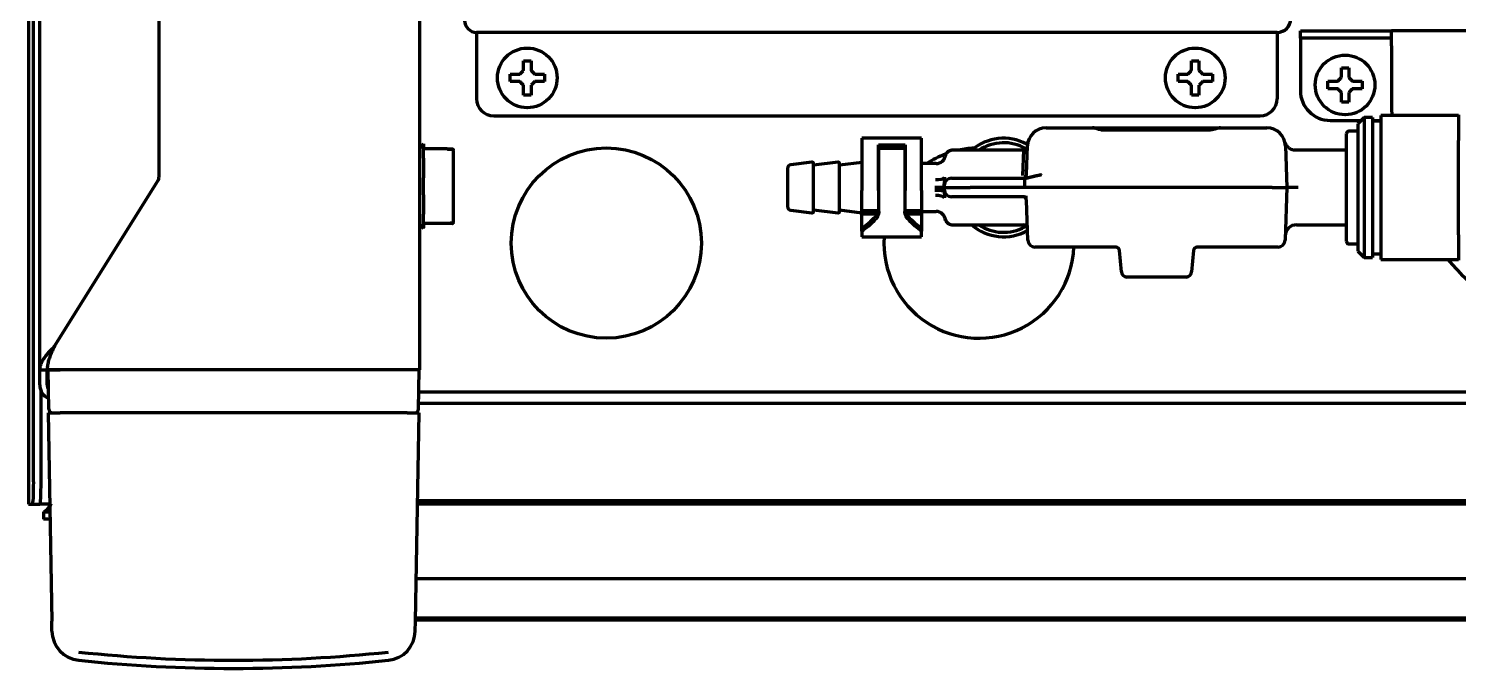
# Model space of a CAD drawing. Header units: inches. Extents: x -2983 to 7024, y 422 to 5529.
# Drawn here: x 2723.3 to 2915.1, y 4505 to 4590.7 of the extents above; entities that cross this region are included whole.
import ezdxf

# ---------------------------------------------------------------- set-up
doc = ezdxf.new("R2010")
doc.units = ezdxf.units.IN

msp = doc.modelspace()

# ---------------------------------------------------------------- linework, layer by layer
at = {"linetype": 'Continuous', "lineweight": 70}
for p, q in [((2723.28, 5013.79), (2723.28, 4526.99)), ((2723.96, 4529.99), (2723.96, 5012.79)), ((2775.78, 4544.99), (2775.78, 4645.69)), ((2724.78, 4544.99), (2724.78, 4626.79)), ((2740.78, 4570.88), (2740.78, 4625.79)), ((2783.38, 4590.24), (2783.38, 4589.24)), ((2890.78, 4590.24), (2783.38, 4590.24)), ((2890.78, 4590.24), (2890.78, 4589.24)), ((2893.88, 4589.44), (2893.88, 4590.44)), ((2893.88, 4590.44), (2905.88, 4590.44)), ((2905.88, 4590.44), (2906.12, 4590.44)), ((2981.45, 4590.44), (2906.12, 4590.44)), ((2906.12, 4588.44), (2906.12, 4590.44)), ((2783.38, 4589.24), (2783.38, 4581.34)), ((2890.78, 4589.24), (2890.78, 4581.34)), ((2893.88, 4589.44), (2893.88, 4588.44)), ((2905.88, 4589.44), (2893.88, 4589.44)), ((2893.88, 4588.44), (2893.88, 4582.44)), ((2905.88, 4589.44), (2906.12, 4589.44)), ((2906.12, 4588.44), (2906.12, 4580.44)), ((2787.88, 4584.14), (2787.88, 4584.64)), ((2787.88, 4583.64), (2787.88, 4584.14)), ((2792.48, 4584.64), (2792.48, 4584.14)), ((2792.48, 4584.14), (2792.48, 4583.64)), ((2877.48, 4584.14), (2877.48, 4584.64)), ((2877.48, 4583.64), (2877.48, 4584.14)), ((2882.08, 4584.64), (2882.08, 4584.14)), ((2882.08, 4584.14), (2882.08, 4583.64)), ((2897.58, 4583.19), (2897.58, 4583.69)), ((2897.58, 4582.69), (2897.58, 4583.19)), ((2902.18, 4583.69), (2902.18, 4583.19)), ((2902.18, 4583.19), (2902.18, 4582.69)), ((2785.68, 4579.04), (2888.48, 4579.04)), ((2897.88, 4578.44), (2902.03, 4578.44)), ((2902.43, 4578.84), (2901.58, 4577.99)), ((2903.58, 4578.84), (2902.43, 4578.84)), ((2902.43, 4578.84), (2902.43, 4569.44)), ((2903.58, 4578.84), (2903.58, 4569.44)), ((2903.58, 4578.44), (2904.68, 4578.44)), ((2904.68, 4578.34), (2903.58, 4578.34)), ((2904.68, 4579.09), (2904.68, 4569.44)), ((2915.08, 4579.09), (2904.68, 4579.09)), ((2915.08, 4579.19), (2915.08, 4575.76)), ((2859.78, 4577.44), (2866.02, 4577.44)), ((2866.02, 4577.44), (2867.4, 4577.44)), ((2867.4, 4577.44), (2881.77, 4577.44)), ((2881.74, 4577.15), (2867.43, 4577.15)), ((2881.77, 4577.44), (2883.15, 4577.44)), ((2883.15, 4577.44), (2889.39, 4577.44)), ((2900.08, 4562.19), (2900.08, 4576.69)), ((2901.58, 4576.99), (2900.38, 4576.99)), ((2901.58, 4577.99), (2901.58, 4569.44)), ((2776.28, 4575.29), (2775.78, 4574.71)), ((2776.28, 4575.29), (2776.28, 4575.19)), ((2776.28, 4575.19), (2776.28, 4574.52)), ((2776.28, 4573.38), (2776.28, 4574.52)), ((2779.45, 4574.62), (2776.38, 4574.62)), ((2835.08, 4576.04), (2835.08, 4569.03)), ((2843.08, 4576.04), (2835.08, 4576.04)), ((2837.28, 4569.03), (2837.28, 4575.15)), ((2837.28, 4575.15), (2840.88, 4575.15)), ((2837.33, 4574.64), (2837.28, 4574.64)), ((2837.33, 4574.7), (2837.33, 4575)), ((2837.33, 4575), (2840.83, 4575)), ((2837.33, 4574.7), (2840.83, 4574.7)), ((2837.33, 4572.28), (2837.33, 4574.7)), ((2840.83, 4575), (2840.83, 4574.7)), ((2840.83, 4574.7), (2840.83, 4572.28)), ((2840.88, 4574.64), (2840.83, 4574.64)), ((2840.88, 4575.15), (2840.88, 4569.03)), ((2843.08, 4569.03), (2843.08, 4576.04)), ((2854.08, 4574.44), (2847.08, 4574.44)), ((2856.78, 4574.44), (2854.08, 4574.44)), ((2856.64, 4571.03), (2856.78, 4574.44)), ((2857.14, 4571.17), (2857.28, 4575.03)), ((2891.89, 4575.03), (2892.08, 4569.44)), ((2900.08, 4574.44), (2893.28, 4574.44)), ((2915.08, 4572.87), (2915.08, 4575.76)), ((2776.28, 4573.38), (2776.28, 4572.71)), ((2776.28, 4572.71), (2776.28, 4572.1)), ((2780.28, 4569.62), (2780.28, 4574.39)), ((2828.36, 4572.84), (2825.52, 4572.49)), ((2831.86, 4572.84), (2828.58, 4572.44)), ((2828.58, 4566.24), (2828.58, 4572.64)), ((2835.08, 4572.8), (2832.08, 4572.44)), ((2832.08, 4566.24), (2832.08, 4572.64)), ((2837.33, 4572.65), (2837.28, 4572.65)), ((2840.88, 4572.66), (2840.83, 4572.65)), ((2845.02, 4572.64), (2843.08, 4572.64)), ((2915.08, 4566.01), (2915.08, 4572.87)), ((2776.28, 4572.1), (2776.28, 4570.76)), ((2776.28, 4569.62), (2776.28, 4570.76)), ((2825.08, 4572), (2825.08, 4566.88)), ((2837.33, 4571.54), (2837.33, 4572.28)), ((2837.33, 4566.22), (2837.33, 4571.54)), ((2840.83, 4572.28), (2840.83, 4571.54)), ((2840.83, 4571.54), (2840.83, 4566.22)), ((2849.59, 4570.69), (2856.88, 4570.69)), ((2726.78, 4548.19), (2740.63, 4570.35)), ((2776.28, 4568.48), (2776.28, 4569.62)), ((2780.28, 4564.85), (2780.28, 4569.62)), ((2835.08, 4568.34), (2835.08, 4569.03)), ((2837.28, 4569.03), (2837.28, 4568.34)), ((2840.88, 4568.34), (2840.88, 4569.03)), ((2843.08, 4569.03), (2843.08, 4568.34)), ((2846.08, 4569.44), (2846.09, 4569.72)), ((2846.08, 4569.44), (2849.58, 4569.44)), ((2846.09, 4569.15), (2846.08, 4569.44)), ((2846.09, 4569.72), (2846.1, 4569.95)), ((2846.1, 4568.96), (2846.1, 4568.95)), ((2890.09, 4569.44), (2849.58, 4569.44)), ((2890.09, 4569.44), (2892.08, 4569.44)), ((2892.08, 4569.44), (2891.84, 4562.4)), ((2901.58, 4569.44), (2901.58, 4560.89)), ((2902.43, 4569.44), (2902.43, 4560.04)), ((2903.58, 4569.44), (2903.58, 4560.04)), ((2904.68, 4569.44), (2904.68, 4559.79)), ((2776.28, 4568.48), (2776.28, 4567.14)), ((2776.28, 4567.14), (2776.28, 4566.53)), ((2835.08, 4566.36), (2835.08, 4568.34)), ((2837.28, 4568.34), (2837.28, 4566.36)), ((2840.88, 4566.36), (2840.88, 4568.34)), ((2843.08, 4568.34), (2843.08, 4566.36)), ((2856.88, 4568.19), (2849.59, 4568.19)), ((2857.33, 4562.4), (2857.14, 4567.71)), ((2776.28, 4566.53), (2776.28, 4565.86)), ((2776.28, 4564.72), (2776.28, 4565.86)), ((2825.52, 4566.39), (2828.36, 4566.04)), ((2828.58, 4566.44), (2831.86, 4566.04)), ((2832.08, 4566.44), (2835.08, 4566.07)), ((2835.08, 4565.93), (2835.08, 4566.36)), ((2835.08, 4566.36), (2837.28, 4566.36)), ((2835.08, 4564), (2835.08, 4565.93)), ((2835.08, 4565.93), (2837.28, 4565.93)), ((2837.28, 4566.36), (2837.28, 4565.93)), ((2837.28, 4566.23), (2837.29, 4566.23)), ((2840.88, 4565.93), (2840.88, 4566.36)), ((2840.88, 4566.36), (2843.08, 4566.36)), ((2840.88, 4566.22), (2840.88, 4566.22)), ((2840.88, 4565.93), (2843.08, 4565.93)), ((2843.08, 4566.36), (2843.08, 4565.93)), ((2843.08, 4566.24), (2845.02, 4566.24)), ((2843.08, 4565.93), (2843.08, 4564)), ((2915.08, 4563.12), (2915.08, 4566.01)), ((2775.78, 4564.53), (2776.28, 4563.95)), ((2776.28, 4564.72), (2776.28, 4564.05)), ((2776.28, 4563.95), (2776.28, 4564.05)), ((2779.45, 4564.62), (2776.38, 4564.62)), ((2835.08, 4563.61), (2835.08, 4564)), ((2835.08, 4563.61), (2835.08, 4562.84)), ((2843.08, 4564), (2843.08, 4563.61)), ((2843.08, 4562.84), (2843.08, 4563.61)), ((2847.08, 4564.44), (2854.08, 4564.44)), ((2854.08, 4564.44), (2856.78, 4564.44)), ((2893.36, 4564.44), (2900.08, 4564.44)), ((2915.08, 4563.12), (2915.08, 4559.69)), ((2835.08, 4562.84), (2843.08, 4562.84)), ((2859.33, 4561.44), (2858.33, 4561.44)), ((2869.23, 4561.44), (2859.33, 4561.44)), ((2889.84, 4561.44), (2879.94, 4561.44)), ((2890.84, 4561.44), (2889.84, 4561.44)), ((2900.38, 4561.89), (2901.58, 4561.89)), ((2869.87, 4558.12), (2869.62, 4560.98)), ((2879.54, 4560.98), (2879.29, 4558.12)), ((2901.58, 4560.89), (2902.43, 4560.04)), ((2902.43, 4560.04), (2903.58, 4560.04)), ((2903.58, 4560.54), (2904.68, 4560.54)), ((2904.68, 4559.79), (2915.08, 4559.79)), ((2878.55, 4557.44), (2870.62, 4557.44)), ((2724.78, 4542.99), (2724.78, 4544.99)), ((2724.78, 4544.99), (2725.78, 4544.99)), ((2725.78, 4542.99), (2725.78, 4544.99)), ((2727.58, 4544.99), (2725.78, 4544.99)), ((2725.91, 4544.99), (2727.51, 4544.99)), ((2726, 4539.73), (2725.91, 4544.99)), ((2773.98, 4544.99), (2727.58, 4544.99)), ((2775.78, 4544.99), (2773.98, 4544.99)), ((2775.57, 4539.73), (2775.66, 4544.99)), ((2724.96, 4529.99), (2724.96, 4542.17)), ((2725.78, 4542.99), (2725.94, 4542.99)), ((3000.69, 4541.99), (2775.62, 4541.99)), ((3000.69, 4540.49), (2775.58, 4540.49)), ((2725.91, 4539.24), (2727.51, 4539.24)), ((2725.91, 4539.24), (2726.4, 4511.33)), ((2726.28, 4539.29), (2726.28, 4539.24)), ((2774.06, 4539.24), (2727.51, 4539.24)), ((2774.06, 4539.24), (2775.66, 4539.24)), ((2775.17, 4511.33), (2775.66, 4539.24)), ((2775.28, 4539.24), (2775.28, 4539.29)), ((2723.29, 4526.99), (2723.28, 4526.99)), ((2723.29, 4526.99), (2723.81, 4526.99)), ((2723.81, 4526.99), (2724.8, 4526.99)), ((2725.28, 4526.99), (2724.8, 4526.99)), ((2726.12, 4526.99), (2725.28, 4526.99)), ((3000.68, 4526.99), (2775.45, 4526.99)), ((2775.46, 4527.49), (3000.69, 4527.49)), ((2904.37, 4526.99), (2904.37, 4527.49)), ((2905.78, 4527.49), (2905.78, 4526.99)), ((2725.28, 4525.99), (2726.14, 4525.99)), ((2725.28, 4525.99), (2725.28, 4524.99)), ((2726.16, 4524.99), (2725.28, 4524.99)), ((3000.69, 4517), (2775.27, 4517)), ((3000.69, 4516.97), (2775.27, 4516.97)), ((2726.42, 4509.98), (2726.4, 4511.33)), ((2775.15, 4509.98), (2775.17, 4511.33)), ((2775.18, 4511.5), (3000.7, 4511.5)), ((2775.19, 4511.76), (3000.7, 4511.76))]:
    msp.add_line(p, q, dxfattribs=at)
for centre, radius in [((2790.18, 4584.14), 4), ((2879.78, 4584.14), 4), ((2899.88, 4583.19), 4), ((2800.78, 4561.99), 12.75)]:
    msp.add_circle(centre, radius, dxfattribs=at)
for centre, radius, start, end in [((2783.38, 4591.84), 1.6, 180, 270), ((2890.78, 4592.04), 1.8, 270, 0), ((2897.88, 4582.44), 4, 180, 270), ((2785.68, 4581.34), 2.3, 180, 270), ((2888.48, 4581.34), 2.3, 270, 0), ((2938.12, 4580.44), 32, 180, 182.4187), ((2859.78, 4574.94), 2.5, 90, 178), ((2889.39, 4574.94), 2.5, 2, 90), ((2900.38, 4576.69), 0.3, 90, 180), ((2776.38, 4574.52), 0.1, 90, 180), ((2850.78, 4561.99), 12.75, 92.9531, 102.4537), ((2854.08, 4569.44), 6.6, 62.0357, 130.7514), ((2854.08, 4569.44), 6, 60.525, 123.5531), ((2856.78, 4574.94), 0.5, 269.1135, 358), ((2828.38, 4572.64), 0.2, 0, 96.9365), ((2831.88, 4572.64), 0.2, 0, 96.9365), ((2850.78, 4561.99), 12.75, 110.6494, 123.3563), ((2739.78, 4570.88), 1, 328, 0), ((2825.58, 4572), 0.5, 96.9365, 180), ((2847.09, 4569.69), 1, 90, 178), ((2856.64, 4571.19), 0.5, 270, 358), ((2847.09, 4569.19), 1, 182.0002, 270), ((2825.58, 4566.88), 0.5, 180, 263.0635), ((2856.64, 4567.69), 0.5, 2, 90), ((2828.38, 4566.24), 0.2, 263.0635, 0), ((2831.88, 4566.24), 0.2, 263.0635, 0), ((2776.38, 4564.72), 0.1, 180, 270), ((2854.08, 4569.44), 6.6, 229.2478, 299.0141), ((2854.08, 4569.44), 6, 236.4469, 298.2656), ((2856.78, 4563.94), 0.5, 2, 91.8742), ((2893.36, 4562.94), 1.5, 89.4269, 178), ((2850.78, 4561.99), 12.75, 176.1806, 357.525), ((2858.33, 4562.44), 1, 182, 270), ((2869.13, 4560.94), 0.5, 5, 90), ((2880.04, 4560.94), 0.5, 90, 175), ((2890.84, 4562.44), 1, 270, 358), ((2900.38, 4562.19), 0.3, 180, 270), ((2938.12, 4580.44), 32, 220.1892, 270), ((2870.62, 4558.19), 0.75, 185, 270), ((2878.55, 4558.19), 0.75, 270, 355), ((2726.78, 4542.99), 2, 180, 246.1655), ((2726.78, 4542.99), 1, 180, 213.8639), ((2726.5, 4539.74), 0.5, 181, 270), ((2775.07, 4539.74), 0.5, 270, 359), ((2730.42, 4510.05), 4, 181, 264.013), ((2771.15, 4510.05), 4, 275.987, 359), ((2750.78, 4704.24), 199.25, 264.013, 270), ((2750.78, 4704.24), 199.25, 270, 275.987)]:
    msp.add_arc(centre, radius, start, end, dxfattribs=at)
for centre, major_axis, ratio, start_param, end_param in [((2845.02, 4573.89), (-1.25, 0.04), 1, 1.602904, 3.141573), ((2844.93, 4570.92), (-1.25, 0.04), 0.333532, 1.581322, 2.950519), ((2844.85, 4568.88), (1.25, 0.04), 0.125618, 0, 1.566409), ((2844.93, 4567.95), (1.25, 0.04), 0.333515, 0.191083, 1.56029), ((2837.33, 4569.44), (-4.14, -5.87), 0.300114, 0.644964, 1.079556), ((2837.33, 4569.44), (-4.55, -6.46), 0.300114, 0.696701, 1.087666), ((2840.83, 4569.44), (4.14, -5.87), 0.300114, 5.203629, 5.638222), ((2840.83, 4569.44), (4.55, -6.46), 0.300114, 5.195519, 5.586485), ((2845.02, 4564.99), (-1.25, -0.04), 1, 3.141612, 4.681404), ((2723.81, 4529.99), (0, -3), 0.052336, 0, 1.570796), ((2724.8, 4529.99), (0, 3), 0.052336, 3.141593, 4.712389), ((2750.78, 4703.82), (-197.77, 0), 0.999848, 1.465422, 1.67617)]:
    msp.add_ellipse(centre, major_axis=major_axis, ratio=ratio, start_param=start_param, end_param=end_param, dxfattribs=at)
for points, degree in [([(2789.68, 4585.14), (2789.68, 4585.19), (2789.68, 4585.3), (2789.68, 4585.46), (2789.68, 4585.62), (2789.68, 4585.78), (2789.68, 4585.93), (2789.68, 4586.09), (2789.68, 4586.25), (2789.68, 4586.38), (2789.68, 4586.44)], 3), ([(2789.68, 4586.44), (2789.85, 4586.44), (2790.18, 4586.44), (2790.52, 4586.44), (2790.68, 4586.44)], 3), ([(2879.28, 4585.14), (2879.28, 4585.19), (2879.28, 4585.3), (2879.28, 4585.46), (2879.28, 4585.62), (2879.28, 4585.78), (2879.28, 4585.93), (2879.28, 4586.09), (2879.28, 4586.25), (2879.28, 4586.38), (2879.28, 4586.44)], 3), ([(2879.28, 4586.44), (2879.45, 4586.44), (2879.78, 4586.44), (2880.12, 4586.44), (2880.28, 4586.44)], 3), ([(2789.18, 4584.64), (2789.21, 4584.66), (2789.26, 4584.71), (2789.33, 4584.78), (2789.4, 4584.85), (2789.47, 4584.92), (2789.54, 4585), (2789.61, 4585.07), (2789.66, 4585.12), (2789.68, 4585.14)], 3), ([(2790.68, 4585.14), (2790.71, 4585.11), (2790.76, 4585.06), (2790.84, 4584.99), (2790.91, 4584.92), (2790.98, 4584.85), (2791.05, 4584.78), (2791.11, 4584.71), (2791.16, 4584.66), (2791.18, 4584.64)], 3), ([(2791.18, 4584.64), (2791.24, 4584.64), (2791.35, 4584.64), (2791.51, 4584.64), (2791.67, 4584.64), (2791.82, 4584.64), (2791.97, 4584.64), (2792.13, 4584.64), (2792.3, 4584.64), (2792.42, 4584.64), (2792.48, 4584.64)], 3), ([(2878.78, 4584.64), (2878.81, 4584.66), (2878.86, 4584.71), (2878.93, 4584.78), (2879, 4584.85), (2879.07, 4584.92), (2879.14, 4585), (2879.21, 4585.07), (2879.26, 4585.12), (2879.28, 4585.14)], 3), ([(2880.28, 4585.14), (2880.31, 4585.11), (2880.36, 4585.06), (2880.44, 4584.99), (2880.51, 4584.92), (2880.58, 4584.85), (2880.65, 4584.78), (2880.71, 4584.71), (2880.76, 4584.66), (2880.78, 4584.64)], 3), ([(2880.78, 4584.64), (2880.84, 4584.64), (2880.95, 4584.64), (2881.11, 4584.64), (2881.27, 4584.64), (2881.42, 4584.64), (2881.57, 4584.64), (2881.73, 4584.64), (2881.9, 4584.64), (2882.02, 4584.64), (2882.08, 4584.64)], 3), ([(2898.88, 4583.69), (2898.91, 4583.71), (2898.96, 4583.76), (2899.03, 4583.83), (2899.1, 4583.9), (2899.17, 4583.97), (2899.24, 4584.05), (2899.31, 4584.12), (2899.36, 4584.17), (2899.38, 4584.19)], 3), ([(2899.38, 4584.19), (2899.38, 4584.24), (2899.38, 4584.35), (2899.38, 4584.51), (2899.38, 4584.67), (2899.38, 4584.83), (2899.38, 4584.98), (2899.38, 4585.14), (2899.38, 4585.3), (2899.38, 4585.43), (2899.38, 4585.49)], 3), ([(2899.38, 4585.49), (2899.55, 4585.49), (2899.88, 4585.49), (2900.22, 4585.49), (2900.38, 4585.49)], 3), ([(2900.38, 4584.19), (2900.41, 4584.16), (2900.46, 4584.11), (2900.54, 4584.04), (2900.61, 4583.97), (2900.68, 4583.9), (2900.75, 4583.83), (2900.81, 4583.76), (2900.86, 4583.71), (2900.88, 4583.69)], 3), ([(2789.18, 4583.64), (2789.13, 4583.64), (2789.02, 4583.64), (2788.86, 4583.64), (2788.7, 4583.64), (2788.55, 4583.64), (2788.39, 4583.64), (2788.24, 4583.64), (2788.07, 4583.64), (2787.95, 4583.64), (2787.88, 4583.64)], 3), ([(2789.68, 4583.14), (2789.66, 4583.17), (2789.61, 4583.22), (2789.53, 4583.29), (2789.46, 4583.36), (2789.39, 4583.43), (2789.32, 4583.5), (2789.25, 4583.57), (2789.21, 4583.62), (2789.18, 4583.64)], 3), ([(2791.18, 4583.64), (2791.16, 4583.62), (2791.11, 4583.57), (2791.04, 4583.5), (2790.97, 4583.43), (2790.9, 4583.35), (2790.83, 4583.28), (2790.76, 4583.21), (2790.71, 4583.16), (2790.68, 4583.14)], 3), ([(2790.68, 4583.14), (2790.68, 4583.08), (2790.68, 4582.98), (2790.68, 4582.82), (2790.68, 4582.66), (2790.68, 4582.5), (2790.68, 4582.35), (2790.68, 4582.19), (2790.68, 4582.03), (2790.68, 4581.9), (2790.68, 4581.84)], 3), ([(2878.78, 4583.64), (2878.73, 4583.64), (2878.62, 4583.64), (2878.46, 4583.64), (2878.3, 4583.64), (2878.15, 4583.64), (2877.99, 4583.64), (2877.84, 4583.64), (2877.67, 4583.64), (2877.55, 4583.64), (2877.48, 4583.64)], 3), ([(2879.28, 4583.14), (2879.26, 4583.17), (2879.21, 4583.22), (2879.13, 4583.29), (2879.06, 4583.36), (2878.99, 4583.43), (2878.92, 4583.5), (2878.85, 4583.57), (2878.81, 4583.62), (2878.78, 4583.64)], 3), ([(2880.78, 4583.64), (2880.76, 4583.62), (2880.71, 4583.57), (2880.64, 4583.5), (2880.57, 4583.43), (2880.5, 4583.35), (2880.43, 4583.28), (2880.36, 4583.21), (2880.31, 4583.16), (2880.28, 4583.14)], 3), ([(2880.28, 4583.14), (2880.28, 4583.08), (2880.28, 4582.98), (2880.28, 4582.82), (2880.28, 4582.66), (2880.28, 4582.5), (2880.28, 4582.35), (2880.28, 4582.19), (2880.28, 4582.03), (2880.28, 4581.9), (2880.28, 4581.84)], 3), ([(2898.88, 4582.69), (2898.83, 4582.69), (2898.72, 4582.69), (2898.56, 4582.69), (2898.4, 4582.69), (2898.25, 4582.69), (2898.09, 4582.69), (2897.94, 4582.69), (2897.77, 4582.69), (2897.65, 4582.69), (2897.58, 4582.69)], 3), ([(2899.38, 4582.19), (2899.36, 4582.22), (2899.31, 4582.27), (2899.23, 4582.34), (2899.16, 4582.41), (2899.09, 4582.48), (2899.02, 4582.55), (2898.95, 4582.62), (2898.91, 4582.67), (2898.88, 4582.69)], 3), ([(2900.88, 4582.69), (2900.86, 4582.67), (2900.81, 4582.62), (2900.74, 4582.55), (2900.67, 4582.48), (2900.6, 4582.4), (2900.53, 4582.33), (2900.46, 4582.26), (2900.41, 4582.21), (2900.38, 4582.19)], 3), ([(2900.38, 4582.19), (2900.38, 4582.13), (2900.38, 4582.03), (2900.38, 4581.87), (2900.38, 4581.71), (2900.38, 4581.55), (2900.38, 4581.4), (2900.38, 4581.24), (2900.38, 4581.08), (2900.38, 4580.95), (2900.38, 4580.89)], 3), ([(2900.88, 4583.69), (2900.94, 4583.69), (2901.05, 4583.69), (2901.21, 4583.69), (2901.37, 4583.69), (2901.52, 4583.69), (2901.67, 4583.69), (2901.83, 4583.69), (2902, 4583.69), (2902.12, 4583.69), (2902.18, 4583.69)], 3), ([(2790.68, 4581.84), (2790.52, 4581.84), (2790.18, 4581.84), (2789.85, 4581.84), (2789.68, 4581.84)], 3), ([(2880.28, 4581.84), (2880.12, 4581.84), (2879.78, 4581.84), (2879.45, 4581.84), (2879.28, 4581.84)], 3), ([(2900.38, 4580.89), (2900.22, 4580.89), (2899.88, 4580.89), (2899.55, 4580.89), (2899.38, 4580.89)], 3), ([(2847.25, 4574.44), (2846.43, 4574.39), (2846.24, 4573.63)], 2), ([(2857.26, 4570.74), (2856.87, 4570.67)], 1), ([(2856.87, 4568.2), (2857.26, 4568.14)], 1), ([(2837.22, 4565.65), (2837.19, 4565.58), (2837.1, 4565.43), (2837, 4565.29), (2836.93, 4565.23)], 3), ([(2837.33, 4566.22), (2837.33, 4566.15), (2837.33, 4566.02), (2837.29, 4565.83), (2837.24, 4565.71), (2837.22, 4565.65)], 3), ([(2840.95, 4565.65), (2840.92, 4565.71), (2840.88, 4565.83), (2840.84, 4566.02), (2840.83, 4566.15), (2840.83, 4566.22)], 3), ([(2841.23, 4565.23), (2841.17, 4565.29), (2841.06, 4565.43), (2840.98, 4565.58), (2840.95, 4565.65)], 3), ([(2846.24, 4565.25), (2846.46, 4564.46), (2847.25, 4564.44)], 2), ([(2726.78, 4548.19), (2726.71, 4548.11), (2726.56, 4547.96), (2726.34, 4547.73), (2726.12, 4547.5), (2725.91, 4547.28), (2725.72, 4547.05), (2725.53, 4546.82), (2725.37, 4546.59), (2725.22, 4546.36), (2725.09, 4546.13), (2724.98, 4545.9), (2724.89, 4545.67), (2724.83, 4545.45), (2724.79, 4545.22), (2724.78, 4545.07), (2724.78, 4544.99)], 3), ([(2726.78, 4548.19), (2726.73, 4548.08), (2726.63, 4547.87), (2726.47, 4547.55), (2726.33, 4547.23), (2726.19, 4546.91), (2726.07, 4546.59), (2725.97, 4546.27), (2725.89, 4545.95), (2725.83, 4545.63), (2725.79, 4545.31), (2725.78, 4545.1), (2725.78, 4544.99)], 3), ([(2726.28, 4526.99), (2726.26, 4526.95), (2726.22, 4526.88), (2726.15, 4526.78), (2726.08, 4526.68), (2726.02, 4526.58), (2725.95, 4526.49), (2725.88, 4526.4), (2725.82, 4526.32), (2725.75, 4526.24), (2725.68, 4526.18), (2725.62, 4526.12), (2725.55, 4526.07), (2725.48, 4526.04), (2725.42, 4526.01), (2725.35, 4525.99), (2725.31, 4525.99), (2725.28, 4525.99)], 3)]:
    msp.add_open_spline(points, degree=degree, dxfattribs=at)
for points, knots in [([(2790.68, 4586.44), (2790.68, 4586.24), (2790.68, 4586.03), (2790.68, 4585.7), (2790.68, 4585.59), (2790.68, 4585.37), (2790.68, 4585.25), (2790.68, 4585.14)], [0, 0, 0, 0, 0.5, 0.5, 0.75, 0.75, 1, 1, 1, 1]), ([(2880.28, 4586.44), (2880.28, 4586.24), (2880.28, 4586.03), (2880.28, 4585.7), (2880.28, 4585.59), (2880.28, 4585.37), (2880.28, 4585.25), (2880.28, 4585.14)], [0, 0, 0, 0, 0.5, 0.5, 0.75, 0.75, 1, 1, 1, 1]), ([(2787.88, 4584.64), (2788.09, 4584.64), (2788.3, 4584.64), (2788.62, 4584.64), (2788.73, 4584.64), (2788.96, 4584.64), (2789.07, 4584.64), (2789.18, 4584.64)], [0, 0, 0, 0, 0.5, 0.5, 0.75, 0.75, 1, 1, 1, 1]), ([(2877.48, 4584.64), (2877.69, 4584.64), (2877.9, 4584.64), (2878.22, 4584.64), (2878.33, 4584.64), (2878.56, 4584.64), (2878.67, 4584.64), (2878.78, 4584.64)], [0, 0, 0, 0, 0.5, 0.5, 0.75, 0.75, 1, 1, 1, 1]), ([(2900.38, 4585.49), (2900.38, 4585.29), (2900.38, 4585.08), (2900.38, 4584.75), (2900.38, 4584.64), (2900.38, 4584.42), (2900.38, 4584.3), (2900.38, 4584.19)], [0, 0, 0, 0, 0.5, 0.5, 0.75, 0.75, 1, 1, 1, 1]), ([(2789.68, 4581.84), (2789.68, 4582.04), (2789.68, 4582.25), (2789.68, 4582.58), (2789.68, 4582.69), (2789.68, 4582.91), (2789.68, 4583.02), (2789.68, 4583.14)], [0, 0, 0, 0, 0.5, 0.5, 0.75, 0.75, 1, 1, 1, 1]), ([(2792.48, 4583.64), (2792.28, 4583.64), (2792.07, 4583.64), (2791.75, 4583.64), (2791.64, 4583.64), (2791.41, 4583.64), (2791.3, 4583.64), (2791.18, 4583.64)], [0, 0, 0, 0, 0.5, 0.5, 0.75, 0.75, 1, 1, 1, 1]), ([(2879.28, 4581.84), (2879.28, 4582.04), (2879.28, 4582.25), (2879.28, 4582.58), (2879.28, 4582.69), (2879.28, 4582.91), (2879.28, 4583.02), (2879.28, 4583.14)], [0, 0, 0, 0, 0.5, 0.5, 0.75, 0.75, 1, 1, 1, 1]), ([(2882.08, 4583.64), (2881.88, 4583.64), (2881.67, 4583.64), (2881.35, 4583.64), (2881.24, 4583.64), (2881.01, 4583.64), (2880.9, 4583.64), (2880.78, 4583.64)], [0, 0, 0, 0, 0.5, 0.5, 0.75, 0.75, 1, 1, 1, 1]), ([(2897.58, 4583.69), (2897.79, 4583.69), (2898, 4583.69), (2898.32, 4583.69), (2898.43, 4583.69), (2898.66, 4583.69), (2898.77, 4583.69), (2898.88, 4583.69)], [0, 0, 0, 0, 0.5, 0.5, 0.75, 0.75, 1, 1, 1, 1]), ([(2899.38, 4580.89), (2899.38, 4581.09), (2899.38, 4581.3), (2899.38, 4581.63), (2899.38, 4581.74), (2899.38, 4581.96), (2899.38, 4582.07), (2899.38, 4582.19)], [0, 0, 0, 0, 0.5, 0.5, 0.75, 0.75, 1, 1, 1, 1]), ([(2902.18, 4582.69), (2901.98, 4582.69), (2901.77, 4582.69), (2901.45, 4582.69), (2901.34, 4582.69), (2901.11, 4582.69), (2901, 4582.69), (2900.88, 4582.69)], [0, 0, 0, 0, 0.5, 0.5, 0.75, 0.75, 1, 1, 1, 1]), ([(2867.43, 4577.15), (2867.42, 4577.15), (2867.32, 4577.14), (2867.12, 4577.17), (2866.77, 4577.26), (2866.43, 4577.36), (2866.17, 4577.45), (2866.01, 4577.44), (2865.99, 4577.43)], [0, 0, 0, 0, 0.01627, 0.157625, 0.338855, 0.689828, 0.962401, 1, 1, 1, 1]), ([(2883.15, 4577.44), (2883.14, 4577.44), (2883.05, 4577.44), (2882.89, 4577.41), (2882.59, 4577.33), (2882.23, 4577.2), (2881.86, 4577.14), (2881.75, 4577.15), (2881.74, 4577.15)], [0, 0, 0, 0, 0.024433, 0.169144, 0.371364, 0.80958, 0.980738, 1, 1, 1, 1]), ([(2779.45, 4574.62), (2779.48, 4574.62), (2779.51, 4574.62), (2779.55, 4574.62), (2779.56, 4574.62), (2779.59, 4574.62), (2779.6, 4574.62), (2779.64, 4574.62), (2779.66, 4574.62), (2779.71, 4574.62), (2779.73, 4574.62), (2779.79, 4574.62), (2779.82, 4574.62), (2779.88, 4574.62), (2779.91, 4574.62), (2779.95, 4574.62), (2779.96, 4574.62), (2779.98, 4574.62), (2779.99, 4574.62), (2780.02, 4574.62), (2780.03, 4574.62), (2780.07, 4574.62), (2780.09, 4574.62), (2780.12, 4574.62), (2780.13, 4574.62), (2780.14, 4574.62), (2780.14, 4574.62), (2780.15, 4574.62), (2780.16, 4574.62), (2780.17, 4574.62), (2780.17, 4574.62), (2780.17, 4574.62), (2780.17, 4574.62)], [0, 0, 0, 0, 0.033049, 0.033049, 0.049574, 0.049574, 0.066098, 0.066098, 0.099147, 0.099147, 0.132196, 0.132196, 0.198295, 0.198295, 0.264393, 0.264393, 0.297442, 0.297442, 0.330491, 0.330491, 0.396589, 0.396589, 0.528786, 0.528786, 0.594884, 0.594884, 0.660982, 0.660982, 0.793179, 0.793179, 0.925375, 1, 1, 1, 1]), ([(2779.47, 4574.6), (2779.5, 4574.6), (2779.53, 4574.6), (2779.59, 4574.6), (2779.62, 4574.6), (2779.67, 4574.6), (2779.7, 4574.6), (2779.73, 4574.6), (2779.74, 4574.6), (2779.77, 4574.6), (2779.78, 4574.6), (2779.83, 4574.59), (2779.87, 4574.59), (2779.94, 4574.59), (2779.97, 4574.59), (2780.01, 4574.58), (2780.02, 4574.58), (2780.04, 4574.58), (2780.06, 4574.58), (2780.09, 4574.57), (2780.11, 4574.57), (2780.15, 4574.57), (2780.18, 4574.56), (2780.21, 4574.56), (2780.22, 4574.55), (2780.23, 4574.55), (2780.24, 4574.55), (2780.25, 4574.54), (2780.26, 4574.54), (2780.27, 4574.54), (2780.27, 4574.54), (2780.27, 4574.53), (2780.27, 4574.53), (2780.27, 4574.53), (2780.27, 4574.54), (2780.27, 4574.54), (2780.26, 4574.54), (2780.25, 4574.54), (2780.23, 4574.55), (2780.23, 4574.55), (2780.21, 4574.55), (2780.21, 4574.56), (2780.18, 4574.56), (2780.15, 4574.57), (2780.11, 4574.57), (2780.09, 4574.57), (2780.05, 4574.58), (2780.02, 4574.58), (2779.98, 4574.58), (2779.97, 4574.59), (2779.94, 4574.59), (2779.92, 4574.59), (2779.87, 4574.59), (2779.83, 4574.59), (2779.78, 4574.6), (2779.77, 4574.6), (2779.74, 4574.6), (2779.73, 4574.6), (2779.69, 4574.6), (2779.67, 4574.6), (2779.63, 4574.6), (2779.62, 4574.6), (2779.59, 4574.6), (2779.57, 4574.6), (2779.53, 4574.6), (2779.5, 4574.6), (2779.47, 4574.6)], [0, 0, 0, 0, 0.015625, 0.015625, 0.03125, 0.03125, 0.046875, 0.046875, 0.054687, 0.054687, 0.0625, 0.0625, 0.09375, 0.09375, 0.125, 0.125, 0.140625, 0.140625, 0.15625, 0.15625, 0.1875, 0.1875, 0.25, 0.25, 0.28125, 0.28125, 0.3125, 0.3125, 0.375, 0.375, 0.4375, 0.4375, 0.5, 0.5625, 0.5625, 0.625, 0.625, 0.6875, 0.6875, 0.71875, 0.71875, 0.75, 0.75, 0.8125, 0.8125, 0.84375, 0.84375, 0.875, 0.875, 0.890625, 0.890625, 0.90625, 0.90625, 0.9375, 0.9375, 0.945312, 0.945312, 0.953125, 0.953125, 0.96875, 0.96875, 0.976562, 0.976562, 0.984375, 0.984375, 1, 1, 1, 1]), ([(2893.27, 4574.46), (2893.23, 4574.45), (2893.03, 4574.43), (2892.71, 4574.53), (2892.37, 4574.72), (2892.14, 4574.94), (2891.98, 4575.15), (2891.89, 4575.33), (2891.84, 4575.45), (2891.83, 4575.5), (2891.83, 4575.52)], [0, 0, 0, 0, 0.073314, 0.307885, 0.501542, 0.665237, 0.800055, 0.904497, 0.975091, 1, 1, 1, 1]), ([(2846.15, 4570.81), (2846.15, 4570.73), (2846.14, 4570.66), (2846.14, 4570.55), (2846.14, 4570.51), (2846.13, 4570.44), (2846.13, 4570.4), (2846.12, 4570.3), (2846.12, 4570.23), (2846.11, 4570.13), (2846.11, 4570.09), (2846.11, 4570.02), (2846.1, 4569.99), (2846.1, 4569.95)], [0, 0, 0, 0, 0.25, 0.25, 0.375, 0.375, 0.5, 0.5, 0.75, 0.75, 0.875, 0.875, 1, 1, 1, 1]), ([(2847.09, 4570.69), (2847.09, 4570.69), (2847.14, 4570.69), (2847.33, 4570.69), (2847.63, 4570.69), (2848.03, 4570.69), (2848.5, 4570.69), (2849.02, 4570.69), (2849.4, 4570.69), (2849.59, 4570.69)], [0, 0, 0, 0, 0.146168, 0.289853, 0.434024, 0.577627, 0.714047, 0.851827, 1, 1, 1, 1]), ([(2856.88, 4570.69), (2856.89, 4570.69), (2856.91, 4570.69), (2856.94, 4570.69), (2856.97, 4570.69), (2857.01, 4570.7), (2857.04, 4570.7), (2857.08, 4570.7), (2857.11, 4570.71), (2857.14, 4570.71), (2857.18, 4570.72), (2857.21, 4570.73), (2857.25, 4570.74), (2857.28, 4570.74), (2857.32, 4570.75), (2857.36, 4570.76), (2857.39, 4570.77), (2857.43, 4570.78), (2857.47, 4570.79), (2857.5, 4570.8), (2857.54, 4570.81), (2857.58, 4570.82), (2857.63, 4570.83), (2857.69, 4570.84), (2857.73, 4570.86), (2857.76, 4570.86), (2857.77, 4570.87), (2857.78, 4570.87), (2857.79, 4570.87), (2857.81, 4570.87), (2857.82, 4570.88), (2857.83, 4570.88), (2857.84, 4570.88), (2857.85, 4570.89), (2857.86, 4570.89), (2857.87, 4570.89), (2857.88, 4570.89), (2857.89, 4570.9), (2857.91, 4570.9), (2857.92, 4570.9), (2857.93, 4570.91), (2857.94, 4570.91), (2857.96, 4570.91), (2857.97, 4570.91), (2857.98, 4570.92), (2857.99, 4570.92), (2858.01, 4570.92), (2858.02, 4570.93), (2858.03, 4570.93), (2858.05, 4570.93), (2858.06, 4570.94), (2858.07, 4570.94), (2858.09, 4570.94), (2858.1, 4570.95), (2858.12, 4570.95), (2858.13, 4570.95), (2858.14, 4570.96), (2858.16, 4570.96), (2858.17, 4570.96), (2858.19, 4570.97), (2858.2, 4570.97), (2858.22, 4570.97), (2858.23, 4570.98), (2858.25, 4570.98), (2858.27, 4570.98), (2858.28, 4570.99), (2858.3, 4570.99), (2858.31, 4571), (2858.33, 4571), (2858.35, 4571), (2858.36, 4571.01), (2858.38, 4571.01), (2858.4, 4571.01), (2858.42, 4571.02), (2858.43, 4571.02), (2858.45, 4571.03), (2858.47, 4571.03), (2858.49, 4571.03), (2858.5, 4571.04), (2858.52, 4571.04), (2858.54, 4571.05), (2858.56, 4571.05), (2858.58, 4571.05), (2858.6, 4571.06), (2858.62, 4571.06), (2858.64, 4571.07), (2858.65, 4571.07), (2858.67, 4571.07), (2858.69, 4571.08), (2858.71, 4571.08), (2858.73, 4571.09), (2858.75, 4571.09), (2858.77, 4571.09), (2858.79, 4571.1), (2858.82, 4571.1), (2858.84, 4571.11), (2858.86, 4571.11), (2858.88, 4571.12), (2858.9, 4571.12), (2858.92, 4571.13), (2858.94, 4571.13), (2858.96, 4571.13), (2858.99, 4571.14), (2859.01, 4571.14), (2859.03, 4571.15), (2859.05, 4571.15), (2859.08, 4571.16), (2859.1, 4571.16), (2859.12, 4571.17), (2859.14, 4571.17), (2859.14, 4571.17)], [0, 0, 0, 0, 0.014899, 0.029973, 0.045222, 0.060648, 0.076251, 0.092031, 0.10799, 0.124128, 0.140446, 0.156945, 0.173628, 0.190494, 0.207546, 0.224786, 0.242216, 0.259837, 0.277652, 0.295663, 0.313873, 0.332285, 0.350901, 0.381608, 0.413263, 0.417906, 0.422604, 0.427356, 0.432164, 0.437026, 0.441943, 0.446915, 0.451941, 0.457021, 0.462156, 0.467345, 0.472588, 0.477886, 0.483238, 0.488643, 0.494103, 0.499616, 0.505184, 0.510805, 0.51648, 0.522208, 0.527991, 0.533827, 0.539716, 0.545659, 0.551655, 0.557705, 0.563808, 0.569964, 0.576174, 0.582437, 0.588753, 0.595122, 0.601545, 0.60802, 0.614549, 0.621131, 0.627766, 0.634454, 0.641195, 0.647989, 0.654836, 0.661737, 0.66869, 0.675696, 0.682756, 0.689868, 0.697034, 0.704253, 0.711525, 0.71885, 0.726228, 0.73366, 0.741144, 0.748683, 0.756274, 0.763919, 0.771617, 0.779369, 0.787175, 0.795034, 0.802946, 0.810913, 0.818934, 0.827008, 0.835137, 0.843319, 0.851556, 0.859847, 0.868193, 0.876593, 0.885048, 0.893558, 0.902122, 0.910742, 0.919417, 0.928147, 0.936933, 0.945774, 0.954671, 0.963624, 0.972634, 0.981699, 0.990821, 1, 1, 1, 1]), ([(2846.08, 4569.44), (2846.08, 4569.44), (2846.08, 4569.44), (2846.05, 4569.44), (2846.04, 4569.44), (2846.02, 4569.44), (2846.02, 4569.44), (2846, 4569.44), (2846, 4569.44), (2845.96, 4569.44), (2845.92, 4569.44), (2845.86, 4569.44), (2845.85, 4569.44), (2845.83, 4569.44), (2845.81, 4569.44), (2845.77, 4569.44), (2845.75, 4569.44), (2845.66, 4569.44), (2845.6, 4569.44), (2845.51, 4569.44), (2845.49, 4569.44), (2845.46, 4569.44), (2845.41, 4569.44), (2845.31, 4569.44), (2845.24, 4569.44), (2845.18, 4569.44), (2845.16, 4569.44), (2845.12, 4569.44), (2845.1, 4569.44), (2845.04, 4569.44), (2845, 4569.44), (2844.94, 4569.44), (2844.91, 4569.44), (2844.87, 4569.44), (2844.85, 4569.44), (2844.84, 4569.44), (2844.83, 4569.44)], [0, 0, 0, 0, 0.122, 0.122, 0.184714, 0.184714, 0.216071, 0.216071, 0.247428, 0.247428, 0.372857, 0.372857, 0.404214, 0.404214, 0.435571, 0.435571, 0.498285, 0.498285, 0.623714, 0.623714, 0.655071, 0.655071, 0.686428, 0.749143, 0.811857, 0.811857, 0.843214, 0.843214, 0.874571, 0.874571, 0.937286, 0.937286, 0.968643, 0.984321, 0.984321, 1, 1, 1, 1]), ([(2846.1, 4568.92), (2846.1, 4568.92), (2846.1, 4568.92), (2846.1, 4568.92), (2846.1, 4568.92), (2846.1, 4568.91), (2846.1, 4568.89), (2846.1, 4568.86), (2846.11, 4568.84), (2846.11, 4568.79), (2846.11, 4568.75), (2846.12, 4568.68), (2846.12, 4568.65), (2846.12, 4568.58), (2846.13, 4568.54), (2846.13, 4568.47), (2846.13, 4568.44), (2846.14, 4568.37), (2846.14, 4568.33), (2846.14, 4568.22), (2846.15, 4568.15), (2846.15, 4568.07)], [0, 0, 0, 0, 0.001953, 0.003906, 0.007812, 0.015625, 0.03125, 0.0625, 0.125, 0.125, 0.25, 0.25, 0.375, 0.375, 0.5, 0.5, 0.625, 0.625, 0.75, 0.75, 1, 1, 1, 1]), ([(2893.58, 4569.44), (2893.58, 4569.44), (2893.57, 4569.44), (2893.56, 4569.44), (2893.55, 4569.44), (2893.54, 4569.44), (2893.5, 4569.44), (2893.46, 4569.44), (2893.39, 4569.44), (2893.34, 4569.44), (2893.27, 4569.44), (2893.24, 4569.44), (2893.19, 4569.44), (2893.17, 4569.44), (2893.1, 4569.44), (2893.01, 4569.44), (2892.92, 4569.44), (2892.86, 4569.44), (2892.83, 4569.44), (2892.79, 4569.44), (2892.77, 4569.44), (2892.67, 4569.44), (2892.59, 4569.44), (2892.49, 4569.44), (2892.46, 4569.44), (2892.41, 4569.44), (2892.39, 4569.44), (2892.36, 4569.44), (2892.35, 4569.44), (2892.28, 4569.44), (2892.24, 4569.44), (2892.19, 4569.44), (2892.18, 4569.44), (2892.16, 4569.44), (2892.16, 4569.44), (2892.13, 4569.44), (2892.12, 4569.44), (2892.09, 4569.44), (2892.08, 4569.44), (2892.08, 4569.44)], [0, 0, 0, 0, 0.007833, 0.007833, 0.015666, 0.015666, 0.031331, 0.062663, 0.062663, 0.125326, 0.125326, 0.156657, 0.156657, 0.187988, 0.187988, 0.250651, 0.313314, 0.313314, 0.344645, 0.344645, 0.375977, 0.375977, 0.501302, 0.501302, 0.563965, 0.563965, 0.595296, 0.595296, 0.626628, 0.626628, 0.751953, 0.751953, 0.783285, 0.783285, 0.814616, 0.814616, 0.877279, 0.877279, 1, 1, 1, 1]), ([(2849.59, 4568.19), (2849.4, 4568.19), (2849.01, 4568.19), (2848.47, 4568.19), (2847.99, 4568.19), (2847.6, 4568.19), (2847.31, 4568.19), (2847.14, 4568.19), (2847.09, 4568.19), (2847.09, 4568.19)], [0, 0, 0, 0, 0.148263, 0.293914, 0.439938, 0.585587, 0.720883, 0.853972, 1, 1, 1, 1]), ([(2836.93, 4565.57), (2837, 4565.64), (2837.09, 4565.75), (2837.16, 4565.88), (2837.19, 4565.93)], [0, 0, 0, 0, 0.586027, 1, 1, 1, 1]), ([(2837.3, 4566.23), (2837.31, 4566.28), (2837.33, 4566.39), (2837.33, 4566.5), (2837.33, 4566.57)], [0, 0, 0, 0, 0.420935, 1, 1, 1, 1]), ([(2840.83, 4566.57), (2840.83, 4566.5), (2840.84, 4566.38), (2840.86, 4566.27), (2840.87, 4566.22)], [0, 0, 0, 0, 0.563837, 1, 1, 1, 1]), ([(2840.98, 4565.93), (2841.01, 4565.88), (2841.08, 4565.75), (2841.17, 4565.64), (2841.23, 4565.57)], [0, 0, 0, 0, 0.412822, 1, 1, 1, 1]), ([(2780.17, 4564.62), (2780.18, 4564.62), (2780.18, 4564.62), (2780.17, 4564.62), (2780.17, 4564.62), (2780.17, 4564.62), (2780.16, 4564.62), (2780.15, 4564.62), (2780.14, 4564.62), (2780.14, 4564.62), (2780.12, 4564.62), (2780.12, 4564.62), (2780.09, 4564.62), (2780.07, 4564.62), (2780.03, 4564.62), (2780.02, 4564.62), (2779.98, 4564.62), (2779.96, 4564.62), (2779.92, 4564.62), (2779.91, 4564.62), (2779.88, 4564.62), (2779.87, 4564.62), (2779.82, 4564.62), (2779.79, 4564.62), (2779.73, 4564.62), (2779.71, 4564.62), (2779.66, 4564.62), (2779.64, 4564.62), (2779.6, 4564.62), (2779.59, 4564.62), (2779.56, 4564.62), (2779.55, 4564.62), (2779.51, 4564.62), (2779.48, 4564.62), (2779.45, 4564.62)], [0, 0, 0, 0, 0.051627, 0.170174, 0.170174, 0.28872, 0.28872, 0.407267, 0.407267, 0.46654, 0.46654, 0.525814, 0.525814, 0.64436, 0.64436, 0.703633, 0.703633, 0.762907, 0.762907, 0.792543, 0.792543, 0.82218, 0.82218, 0.881453, 0.881453, 0.91109, 0.91109, 0.940727, 0.940727, 0.955545, 0.955545, 0.970363, 0.970363, 1, 1, 1, 1]), ([(2780.27, 4564.7), (2780.27, 4564.7), (2780.27, 4564.71), (2780.27, 4564.7), (2780.27, 4564.7), (2780.27, 4564.7), (2780.26, 4564.7), (2780.25, 4564.69), (2780.23, 4564.69), (2780.23, 4564.69), (2780.21, 4564.68), (2780.21, 4564.68), (2780.18, 4564.68), (2780.15, 4564.67), (2780.11, 4564.67), (2780.09, 4564.66), (2780.05, 4564.66), (2780.02, 4564.66), (2779.98, 4564.65), (2779.97, 4564.65), (2779.94, 4564.65), (2779.92, 4564.65), (2779.87, 4564.65), (2779.83, 4564.64), (2779.78, 4564.64), (2779.77, 4564.64), (2779.74, 4564.64), (2779.73, 4564.64), (2779.69, 4564.64), (2779.67, 4564.64), (2779.63, 4564.64), (2779.62, 4564.64), (2779.59, 4564.64), (2779.57, 4564.64), (2779.53, 4564.63), (2779.5, 4564.63), (2779.47, 4564.63)], [0, 0, 0, 0, 0.050699, 0.169361, 0.169361, 0.288024, 0.288024, 0.406687, 0.406687, 0.466018, 0.466018, 0.525349, 0.525349, 0.644012, 0.644012, 0.703343, 0.703343, 0.762675, 0.762675, 0.79234, 0.79234, 0.822006, 0.822006, 0.881337, 0.881337, 0.89617, 0.89617, 0.911003, 0.911003, 0.940669, 0.940669, 0.955501, 0.955501, 0.970334, 0.970334, 1, 1, 1, 1])]:
    msp.add_open_spline(points, degree=3, knots=knots, dxfattribs=at)
msp.add_rational_spline([(2856.88, 4570.69), (2856.88, 4570.69), (2856.88, 4570.29), (2856.88, 4569.72)], [0.999704573304, 0.812892506685, 0.81299098225, 1], degree=3, dxfattribs=at)

doc.saveas('drawing.dxf')
